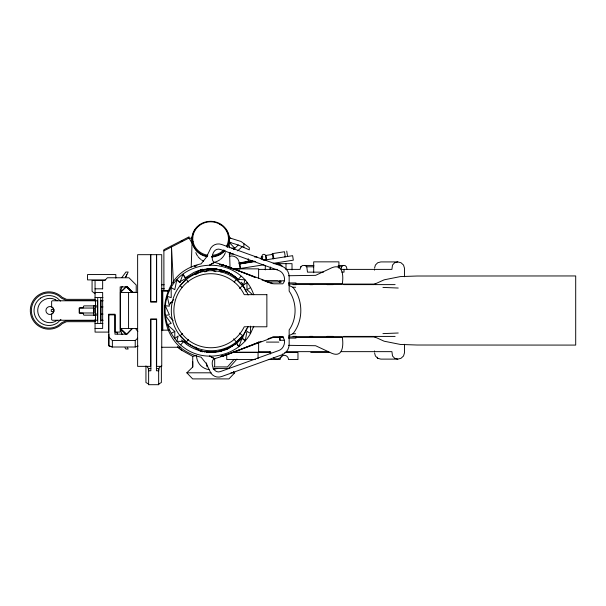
<?xml version="1.0" encoding="UTF-8"?>
<svg xmlns="http://www.w3.org/2000/svg" width="606" height="606" viewBox="0 0 606 606"><rect width="100%" height="100%" fill="white"/><g stroke="black" fill="none" stroke-linecap="round" stroke-linejoin="round"><path stroke-width="0.91" d="M192.731 361.691L192.731 367.009L186.845 372.804L192.647 378.901L228.932 378.901L234.734 372.804L233.416 371.516M108.845 334.186L108.785 345.791L112.315 347.011L135.229 347.011L138.176 346.041M191.201 267.201L192.019 243.71L193.011 241.415M158.666 370.63L159.113 368.039L160.249 366.835M241.87 338.307L245.256 340.769L246.975 331.361L250.573 333.444C237.703 356.298 204.964 363.524 183.921 347.609C168.294 336.186 161.211 314.817 167.271 296.349C179.793 255.338 240.173 254.929 253.77 294.758M180.187 282.298L176.8 279.843L174.77 289.676L171.165 287.592L171.225 297.637L167.271 296.349L169.415 306.159L165.271 305.727L169.415 314.878L165.271 315.309L171.225 323.399L167.271 324.687L174.77 331.361L174.801 338.451L178.194 335.989L176.8 341.193L183.557 341.648L186.368 344.246A41.716 41.716 0 0 0 227.78 348.624L236.681 343.094L238.87 346.662L242.142 337.996L245.256 340.769M343.14 265.443L341.663 266.791L341.102 269.39L391.908 269.39L392.514 265.034L394.665 262.754L397.763 261.921L401.013 262.754L403.52 265.034L404.475 268.155L404.535 276.737M374.463 270.109L374.622 269.39M282.782 353.98L282.419 355.533A6.711 6.711 0 0 1 273.253 357.987M270.079 269.337L270.617 267.026L269.897 269.39M313.916 265.443L302.636 265.443L300.788 266.791L300.076 269.39L285.941 269.39M374.553 268.14L375.409 265.034L377.712 262.754L380.833 261.921L397.763 261.921M122.162 286.479L120.473 291.562L120.473 329.475L122.162 334.557M179.891 282.623L182.944 274.306L185.436 277.646M242.332 338.216L246.544 328.694M253.77 326.278L250.573 333.444L250.536 326.134M126.859 274.67L125.472 277.465L128.177 272.033L125.919 272.033L121.904 277.465M288.661 345.329L315.605 345.723L332.035 353.404C343.208 357.843 343.557 344.685 342.276 337.11L295.372 337.11M145.94 365.903L145.94 382.553L148.182 383.742L148.629 384.696L158.666 384.696L159.113 383.742L161.363 382.553L161.363 365.903M288.903 335.626L292.895 333.777C303.447 320.885 303.447 300.144 292.895 287.259L288.903 285.411M188.443 339.428L186.375 342.026L180.035 335.686L182.633 333.618M234.227 282.025L236.295 279.434L242.635 285.767L239.393 288.358M60.948 319.4L57.282 322.96L54.691 324.346A14.938 14.938 0 0 1 43.238 324.346L40.655 322.96A14.938 14.938 0 0 1 40.663 298.129M236.954 359.085L228.667 368.327L213.032 368.66M169.544 304.5L173.786 299.523M194.98 274.632L198.003 271.079M234.136 359.297L227.485 366.918L214.183 366.925L214.691 365.66L214.691 358.464M182.944 274.306L185.125 277.874L193.965 272.405A41.723 41.723 0 0 1 235.378 276.783L238.219 279.411L241.021 276.306M180.755 344.761L183.557 341.648M132.176 328.641L126.957 334.186L114.966 334.186L114.966 314.862L108.845 314.862M240.059 339.974A41.609 41.609 0 0 1 230.962 346.867L237.037 342.723L242.809 337.171M132.275 328.558L126.48 334.444L120.374 328.558L137.547 328.558M230.409 252.694L229.106 253.982L233.302 253.982M233.674 249.483L238.241 244.983L249.293 249.869L249.293 247.612L241.014 241.491L228.954 237.673M233.416 249.483L234.734 248.195L228.932 242.097M137.418 292.44L132.275 292.44L126.472 286.555L120.374 292.471L137.547 292.471M108.845 336.997L112.368 340.527L135.229 340.527L137.683 338.171M128.745 288.857L126.472 286.555L120.374 292.357L120.374 328.641L125.798 333.8L120.374 328.55M237.62 250.854L242.483 246.483M57.123 320.256L55.169 321.483A12.173 12.173 0 0 1 38.92 305.235A12.135 12.135 0 0 1 42.299 301A12.173 12.173 0 0 1 55.169 299.538M171.165 333.444L174.77 331.361M252.429 294.531L246.975 289.676L250.573 287.592M181.171 281.07L202.328 269.185M209.653 265.072L214.539 262.33L224.409 265.36L273.594 283.805L282.85 283.805C286.494 279.896 283.835 272.208 278.881 270.541L220.455 249.475C214.062 247.165 210.85 255.967 212.744 260.853L214.539 262.33L209.843 264.92M206.866 270.859L208.396 270.041M40.655 298.069L43.238 296.69A14.938 14.938 0 0 1 54.691 296.69L57.282 298.069L60.479 301.068M204.836 271.942L210.608 268.859L216.259 268.859M163.885 250.876L189.08 237.991L189.08 236.84L163.885 249.725L163.908 290.872L168.968 290.872M196.291 274.291C203.79 268.693 213.1 267.473 221.902 270.458M373.599 284.615L384.136 279.828L400.339 276.594L417.042 276.018L575.7 275.95L575.7 345.087L417.042 345.019L400.339 344.435L384.136 341.208L373.599 336.413M257.777 342.632L241.286 349.139M251.581 345.094L247.225 346.799M252.361 344.784L254.717 343.852M246.559 347.056L228.613 353.965L220.682 356.419M255.497 343.541L257.853 342.64M180.603 241.491L182.686 240.696M224.265 355.54A55.093 51.336 89.6 0 1 220.69 356.464A47.101 47.101 0 0 0 228.613 354.002L240.43 349.465M170.081 302.924L172.748 301.947M258.633 342.284L261.194 341.337M268.011 338.83L272.268 337.262M194.337 266.451L196.942 265.489A47.101 47.101 0 0 0 194.314 266.36M230.591 347.306L217.425 351.798M225.28 349.867L227.901 348.98M189.193 238.605L192.663 237.673M218.175 351.874L223.516 350.404M374.553 352.889L375.409 356.002L377.712 358.282L380.833 359.116L397.763 359.116L401.013 358.282L403.52 355.995L404.475 352.881L404.535 344.299M199.306 270.458L204.093 269.42M181.845 350.351A49.245 49.245 0 0 1 177.656 346.935A49.245 49.245 0 0 0 181.845 350.351L192.731 356.381L196.495 355.442A14.294 14.294 0 0 0 209.002 369.622M214.691 352.177L222.697 350.382L230.242 347.261A41.609 41.609 0 0 1 218.736 351.366L214.691 351.972L206.525 351.972L215.228 352.177M239.105 262.966L252.141 260.663M239.15 263.224L252.187 260.921M239.241 263.731L254.141 261.103M239.287 263.989L254.187 261.36M272.23 253.376L273.071 258.739L274.42 258.527M284.699 256.921L285.267 256.83L284.472 251.74L273.056 253.528L273.859 258.618M255.74 261.459L239.938 263.928L240.643 268.435L263.883 264.792M263.178 260.292L292.622 255.679L293.327 260.179L273.185 263.337M220.69 271.889L225.303 271.17L229.5 272.602M264.875 280.601L277.503 280.601L281.419 281.934L267.276 281.934M382.931 333.618L398.233 333.005M209.676 268.844L211.562 268.806M209.312 269.041L212.1 269.019M206.525 269.064L215.834 269.003M232.606 268.905L240.059 268.859L238.908 261.33A7.507 7.507 0 0 0 229.25 256.353M327.051 284.653L333.156 284.615M191.852 242.165L192.663 242.165M228.954 242.165L238.241 244.983M231.916 248.195L234.734 248.195M254.467 256.929L257.035 256.929M262.981 256.929L261.254 256.929L261.254 259.413M273.707 263.655L292.016 263.655L292.016 269.905M338.186 265.443L344.965 265.443L346.443 266.791L347.011 269.39M300.788 266.791L301.591 266.791M304.924 265.443L306.78 266.791L313.81 266.791M338.004 266.791L341.663 266.791M233.204 268.859L258.633 268.859L258.61 278.578M258.61 269.39L277.457 269.39M323.437 272.139L307.484 272.139L306.78 266.791M341.829 272.139L344.026 272.139L344.026 269.39M288.661 275.738L315.605 275.344L332.035 267.663C343.208 263.224 343.557 276.381 342.276 283.956L295.372 283.956M105.353 279.896L87.544 279.896L87.544 274.556L115.829 274.556L115.829 278.116M284.615 280.798L279.828 280.798L279.828 282.381M288.418 282.926L296.016 282.926M288.418 284.085L375.743 284.085M292.963 284.668L296.448 284.668M309.908 284.668L312.688 284.668M343.632 284.615L374.387 284.615M374.985 284.615L395.104 284.615M161.385 284.759L164.173 284.759M292.895 287.259L295.645 287.259M161.476 288.714L164.226 288.714M95.059 288.82L102.656 288.82M161.317 290.88L168.362 290.88M95.059 292.486L102.656 292.486L102.656 328.429L95.059 328.429M95.059 297.478L102.937 297.478M95.142 299.349L66.516 299.349L62.168 297.319A18.672 18.672 0 0 0 35.769 297.311A18.672 18.672 0 0 0 35.769 323.71A18.672 18.672 0 0 0 62.168 323.718L66.516 321.688L95.142 321.688M95.028 300.425L66.281 300.425L61.592 298.235L58.744 295.895A17.589 17.589 0 0 0 35.746 298.917A17.589 17.589 0 0 0 35.746 322.119A17.589 17.589 0 0 0 58.744 325.149L61.592 322.801L66.281 320.612L95.028 320.612M97.589 300.796L52.26 300.773L51.639 301.394L51.639 306.939L53.025 308.045A3.962 3.962 0 0 1 53.025 312.991L51.639 314.09L51.639 319.642L52.26 320.263L97.589 320.241L97.642 300.773M100.361 300.773L103.179 300.773M96.263 305.742L93.832 305.742L93.832 315.294L96.263 315.294M95.869 305.886L83.969 305.886L83.393 306.462L83.393 307.803L79.977 307.803L79.401 308.378L79.568 313.067L83.393 313.234L83.393 314.575L83.969 315.15L95.869 315.15M95.521 306.939L97.642 306.939M100.846 306.939L102.975 306.939M53.813 309.56L51.283 309.56L51.283 311.476L53.813 311.476A3.969 3.969 0 0 0 48.715 306.727A3.969 3.969 0 0 0 47.185 313.431A3.969 3.969 0 0 0 53.752 311.401M95.521 314.09L97.642 314.09M100.846 314.09L102.975 314.09M100.361 320.263L103.179 320.263M95.059 323.445L102.937 323.445M161.567 330.156L169.135 330.156M292.895 333.777L295.645 333.777M292.963 336.368L296.448 336.368M309.908 336.368L312.688 336.368M343.632 336.413L374.387 336.413M374.985 336.413L395.104 336.413M272.67 336.891L283.131 336.944M288.418 336.944L375.743 336.944M283.684 337.11L279.828 337.11L279.828 340.269L284.615 340.269M288.418 338.11L296.016 338.11M266.451 342.095L278.889 342.095M161.491 347.261L180.838 347.261M258.61 351.647L269.897 351.647L270.344 353.215M286.093 351.647L328.528 351.647M341.155 351.647L391.908 351.647L392.514 355.995L394.665 358.282L397.763 359.116M232.84 352.177L258.633 352.177L258.633 341.86M310.749 352.366L329.656 352.366M231.401 352.487L270.996 352.487M284.805 352.487L297.97 352.487L297.97 359.547L288.494 359.547A4.197 4.197 0 0 0 284.297 355.351A4.197 4.197 0 0 0 280.101 359.547L268.269 359.547M255.55 359.547L226.735 359.547L226.735 354.252M150.871 368.584L148.629 368.584L148.629 384.696M156.424 368.584L158.666 368.584L158.666 384.696M148.629 370.774L150.871 370.774L150.871 319.544L156.424 319.544L156.424 370.774L158.666 370.774M186.845 372.804L211.259 372.804M230.977 372.804L234.734 372.804M327.051 336.383L333.156 336.413M382.931 287.418L398.233 288.032M238.219 279.411L244.945 279.843L243.574 285.07L246.953 282.616L246.975 289.676M206.525 351.972L209.244 352.177M276.609 263.655L279.964 264.352L282.419 266.261M219.069 269.405L224.409 270.874M229.765 237.855L230.742 238.158M217.425 269.238L231.477 274.041M229.765 242.165L230.886 242.544M215.933 271.67L213.403 270.814L210.608 268.859M222.697 270.655L230.242 273.776L238.847 279.964A41.609 41.609 0 0 0 222.697 270.73M262.042 280.01L272.268 283.775M241.317 271.965L243.885 272.935M243.854 272.882L236.673 270.125M224.265 265.496A55.093 51.336 -89.6 0 0 219.789 264.383A47.101 47.101 0 0 1 228.613 267.034L235.893 269.829M255.202 277.359L244.619 273.17L245.885 273.715M240.461 271.639L224.265 265.504L219.789 264.39A53.889 50.192 89.7 0 1 228.613 267.041M246.559 273.973L248.558 274.753M249.233 275.018L251.581 275.942M252.361 276.253L254.717 277.184M209.843 356.116L214.539 358.707L224.409 355.677L273.594 337.231L282.85 337.231C286.494 341.14 283.835 348.829 278.881 350.495L220.455 371.561C214.062 373.872 210.85 365.07 212.744 360.184L214.539 358.707L209.653 355.964M181.171 339.966L202.328 351.851M55.169 299.553L57.123 300.781M181.982 287.32L180.035 285.767L186.375 279.434L188.443 282.025M239.393 333.103L242.635 335.686L236.295 342.026L233.704 338.784M95.059 293.766L92.074 291.342L92.074 280.472L104.868 280.472L107.376 277.768L128.964 277.768L136.221 285.025L136.221 292.289L132.729 292.289L127.51 286.896L120.177 286.896L120.177 332.096L115.034 332.096L115.034 314.241L108.618 314.241L108.618 332.096L95.059 332.096L95.059 320.15M176.8 279.843L179.278 282.07M126.502 286.35L132.29 292.221M129.707 289.835L130.169 290.304M126.48 286.555L132.275 292.471M241.158 282.184L242.809 283.866M147.053 366.835L148.182 368.039L148.629 370.63M169.544 316.537L173.18 320.801M195.586 347.109L197.397 349.245M236.355 343.344L238.87 346.662M135.668 328.641L137.827 331.527M125.01 347.776L125.919 349.003L128.177 349.003L127.563 347.776M189.08 237.991L192.291 243.71M242.286 283.388L246.127 291.865M228.598 242.483L229.28 244.157L229.401 247.862M116.913 332.133L117.412 333.914M270.079 351.692L270.435 353.237M269.897 351.647L270.435 353.98M374.463 350.927L374.622 351.647M377.5 357.207L377.712 358.282M287.577 256.467L286.736 251.104M272.564 255.52L272.397 254.422L265.473 255.505L266.148 259.822C267.86 252.46 259.391 252.543 262.656 259.55M173.414 282.464L171.506 246.975L171.506 285.267M229.553 252.49L230.06 268.223M207.025 366.751L206.525 362.918M95.059 319.763L95.059 321.036M338.928 268.208L338.928 261.845L313.688 261.845L313.688 272.753M286.002 263.655L286.002 269.011M279.964 280.798L279.964 282.381M279.964 337.11L279.964 340.269M265.276 265.443L265.276 269.905M258.065 352.487L258.065 358.669M248.24 258.664L248.24 261.269M243.862 243.597L243.862 247.165M192.731 356.381L192.731 367.107M162.787 290.88L162.787 330.156M162.234 290.88L162.234 330.156M150.742 254.679L150.742 301.583L156.522 301.583L156.522 254.679L137.63 254.679L137.63 366.357L150.674 366.357L150.674 318.923L156.651 318.923L156.651 366.357L161.749 366.357L161.749 254.679L156.651 254.679L156.651 302.114L150.674 302.114L150.674 254.679M135.229 340.527L135.229 347.011M128.563 292.471L128.563 328.558M112.368 340.527L112.368 347.011L108.845 345.791L108.845 314.476M102.656 280.472L102.656 288.857M100.846 300.773L100.846 320.263M100.778 298.349L100.778 322.687M97.717 298.349L97.717 322.687M95.521 300.773L95.521 320.263M95.059 280.472L95.059 301.008M248.142 326.467A40.034 40.034 0 0 1 186.845 342.398A40.034 40.034 0 0 1 186.845 279.063A40.034 40.034 0 0 1 248.142 294.986M225.371 252.581A15.529 14.627 0.1 0 1 220.493 259.338M219.728 259.891A15.529 14.627 0.1 0 1 215.403 261.966M203.555 261.088A15.529 14.627 0.1 0 1 201.48 259.891M200.715 259.33A15.529 14.627 0.1 0 1 198.048 256.656M197.503 255.906A15.529 14.627 0.1 0 1 195.844 252.581M228.333 234.045A18.642 17.566 -0.1 0 1 227.212 247.445M225.099 250.52A18.642 17.566 -0.1 0 1 211.433 257.02M207.275 256.755A18.642 17.566 -0.1 0 1 192.875 234.045M193.2 233.189A18.642 17.566 -0.1 0 1 195.526 229.144M196.745 227.72A18.642 17.566 -0.1 0 1 199.647 225.258M219.44 224A18.642 17.566 -0.1 0 1 221.561 225.258M225.69 229.144A18.642 17.566 -0.1 0 1 228.015 233.181M207.813 255.224A17.854 16.824 0 0 1 193.359 234.249A17.854 16.824 0 0 1 217.001 222.902A17.854 16.824 0 0 1 226.515 246.248M223.879 249.861A17.854 16.824 0 0 1 212.464 255.338M207.275 256.149A18.642 17.566 0 0 1 192.678 234.067A18.642 17.566 0 0 1 217.418 222.516A18.642 17.566 0 0 1 227.212 246.839M224.462 250.611A18.642 17.566 0 0 1 211.433 256.414M199.329 270.511A41.609 41.609 0 0 1 204.108 269.465M210.615 268.95A41.609 41.609 0 0 1 221.917 270.503M216.872 368.38A14.294 14.294 0 0 1 213.471 369.486M228.613 353.995A53.889 50.192 -89.7 0 1 220.69 356.479M164.688 305.53C163.173 322.157 169.794 340.519 183.966 350.071A47.616 47.616 0 0 0 201.116 357.176L206.214 363.577L210.911 373.144A9.173 9.173 0 0 0 221.561 376.584L281.684 354.911A11.279 11.279 0 0 0 289.16 344.284L289.16 329.937C297.054 318.635 297.054 302.402 289.16 291.1L289.16 276.753A11.279 11.279 0 0 0 281.684 266.125L221.561 244.453A9.173 9.173 0 0 0 210.911 247.884L206.214 257.459L201.116 263.86A47.616 47.616 0 0 0 183.966 270.965C172.415 278.472 166.286 292.228 164.688 305.53M266.867 294.667L244.241 294.667A37.011 37.011 0 0 0 187.815 281.79A37.011 37.011 0 0 0 187.815 339.671A37.011 37.011 0 0 0 244.241 326.785L266.867 326.785L266.867 294.667M94.036 308.053L79.174 308.053L79.174 312.984L94.036 312.984L94.036 308.053M204.904 351.73L198.51 350.382A41.609 41.609 0 0 0 204.942 351.775"/></g></svg>
